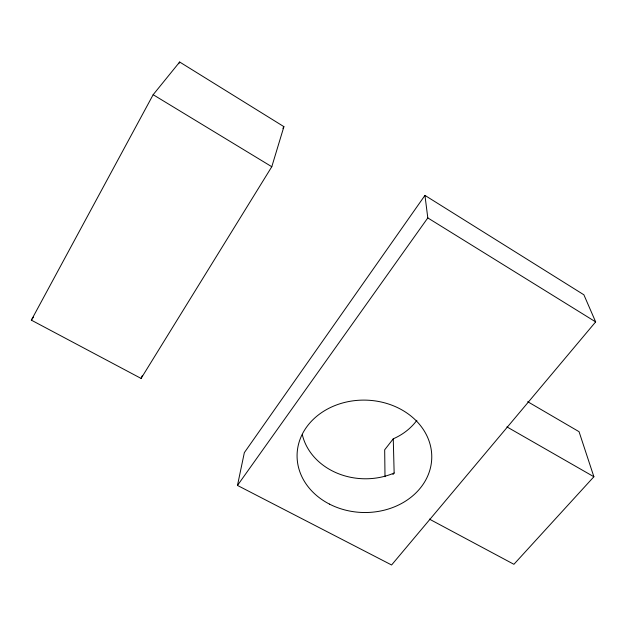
<?xml version="1.0" encoding="UTF-8"?>
<svg xmlns="http://www.w3.org/2000/svg" width="627" height="627" viewBox="0 0 627 627"><rect width="100%" height="100%" fill="white"/><g stroke="black" fill="none" stroke-linecap="round" stroke-linejoin="round"><path stroke-width="0.94" d="M237.476 485.431L244.342 452.639L424.949 195.397L583.886 294.792L595.65 321.894L391.593 564.982L237.476 485.431L427.802 217.914L424.949 195.397M271.789 166.727L283.913 126.654L179.667 62.018L153.16 94.701L31.35 320.146L141.091 378.434L271.789 166.727L153.16 94.701M141.091 378.434L142.227 375.738M178.734 63.735L179.667 62.018M282.895 128.323L283.913 126.654M31.35 320.146L33.56 316.941M416.892 420.294A60.553 52.323 1.3 0 1 393.262 438.814L384.68 449.81L385.002 476.708M392.941 474.537L394.148 473.024L393.262 438.814M527.683 401.688L579.05 431.689L593.887 476.747L513.913 564.3L429.377 519.101M506.914 426.885L593.887 476.747M427.802 217.914L595.65 321.894M394.148 473.024A63.978 54.33 1.3 0 1 302.363 434.879M329.465 504.1A67.355 56.203 1.4 0 0 431.752 458.031A67.355 56.203 1.4 0 0 332.044 406.79A67.355 56.203 1.4 0 0 329.465 504.1"/></g></svg>
